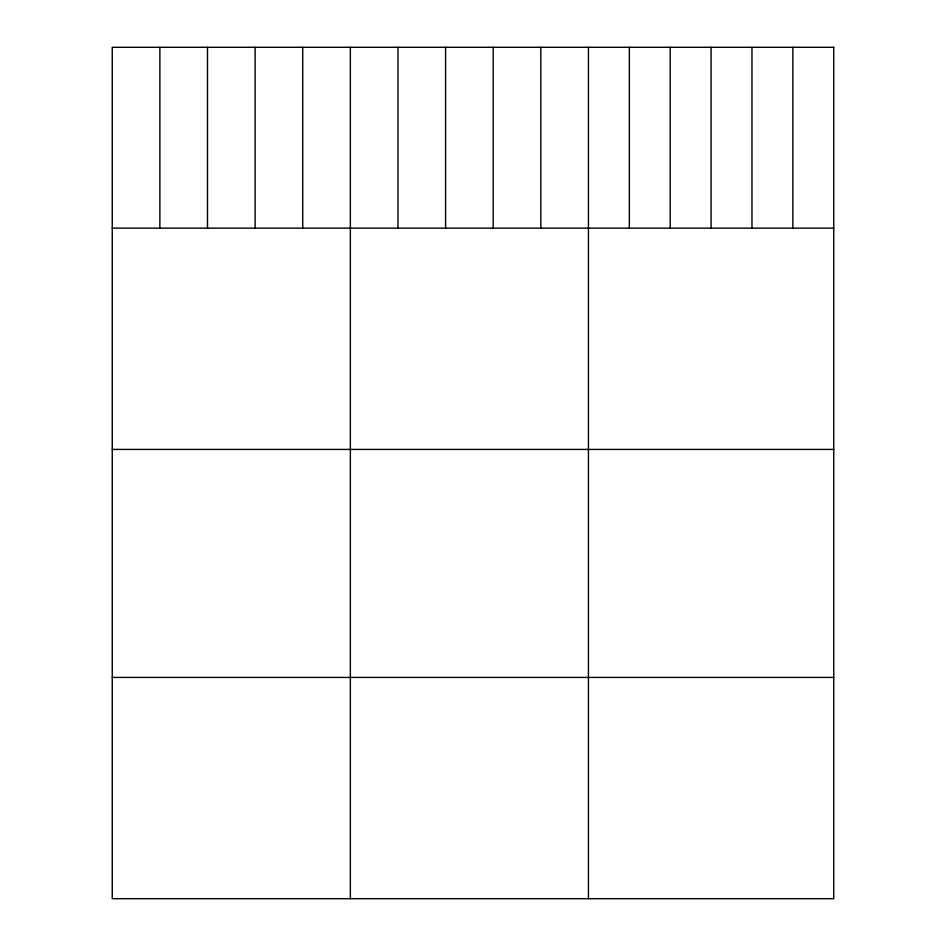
<?xml version="1.0" encoding="UTF-8"?>
<svg xmlns="http://www.w3.org/2000/svg" width="946" height="946" viewBox="0 0 946 946"><rect width="100%" height="100%" fill="white"/><g stroke="black" fill="none" stroke-linecap="round" stroke-linejoin="round"><path stroke-width="1.42" d="M112.255 228.14L833.745 228.14M112.255 449.421L833.745 449.421M112.255 677.419L833.745 677.419M792.854 47.3L792.854 228.14M751.975 47.3L751.975 228.14M711.085 47.3L711.085 228.14M670.206 47.3L670.206 228.14M629.327 47.3L629.327 228.14M588.436 47.3L588.436 898.7M540.816 47.3L540.816 228.14M493.197 47.3L493.197 228.14M445.578 47.3L445.578 228.14M397.97 47.3L397.97 228.14M350.351 47.3L350.351 898.7M302.732 47.3L302.732 228.14M255.113 47.3L255.113 228.14M207.493 47.3L207.493 228.14M159.874 47.3L159.874 228.14M833.745 47.3L112.255 47.3L112.255 898.7L833.745 898.7L833.745 47.3"/></g></svg>
